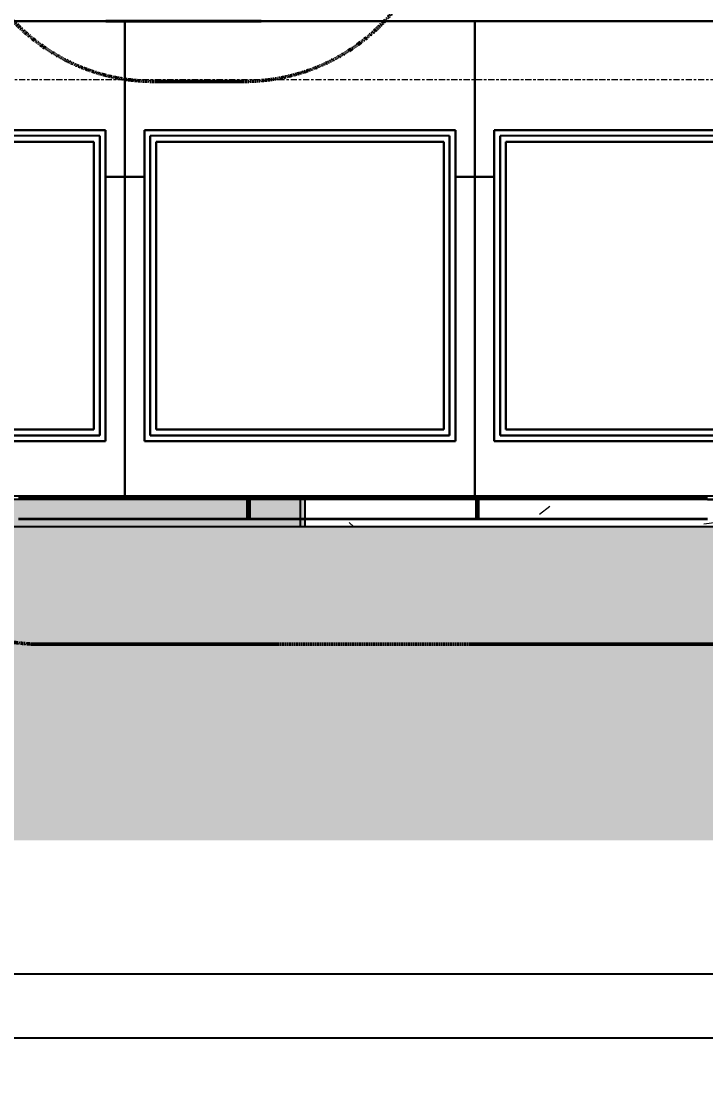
# Model space of a CAD drawing. Header units: millimetres. Extents: x 652554 to 1678317, y -308114 to 170803.
# Drawn here: x 676856 to 678618, y 99736 to 102450 of the extents above; entities that cross this region are included whole.
import ezdxf

# ---------------------------------------------------------------- set-up
doc = ezdxf.new("R2010")
doc.units = ezdxf.units.MM
doc.linetypes.add('Centre', pattern=[31.75, 6.35, -4.7625, 15.875, -4.7625])
doc.linetypes.add('DPA_Hidden 50', pattern=[3, 2, -1])
doc.layers.get('Defpoints').update_dxf_attribs({"color": 250})
doc.layers.add('000 - 0_HIDE_OBJ_FRAMING_DEF_SUB_1', color=251, linetype='Continuous')
doc.layers.add('DIM', color=1, linetype='Continuous')
for name, color, linetype, lineweight in [('A-ANNO-DIMS', 1, 'Continuous', 9), ('A-ANNO-SYMB', 3, 'Continuous', 9), ('A-COLS-E', 1, 'Continuous', 35), ('A-DETL-GENF', 2, 'Continuous', 35), ('A-DETL-THIN', 1, 'Continuous', 25), ('A-FLOR-FNSH', 2, 'Continuous', 70), ('A-FLOR-LEVL', 3, 'Continuous', 9), ('A-FLOR-PATT', 1, 'Continuous', 70), ('A-GENM', 1, 'Continuous', 9), ('A-GLAZ-CURT', 2, 'Continuous', 9)]:
    doc.layers.add(name, color=color, linetype=linetype, lineweight=lineweight)
doc.styles.add('Arial_2', font='arial.ttf', dxfattribs={"height": 3})
doc.dimstyles.new('DPA-DIM-3_0_T-T_1', dxfattribs={"dimscale": 304.8, "dimtxt": 153.03891, "dimasz": 0.328084, "dimexe": 0.328084, "dimexo": 0.0625, "dimgap": 0.082021, "dimtad": 1, "dimdec": 0, "dimzin": 0, "dimdsep": 46, "dimtxsty": 'Arial_2', "dimblk1": 'OBLIQUE', "dimblk2": 'OBLIQUE', "dimsah": 1, "dimcen": 0.09, "dimdle": 0.328084, "dimadec": 8, "dimazin": 0, "dimtfac": 1, "dimtdec": 4, "dimtix": 1, "dimtmove": 1, "dimatfit": 3, "dimfxl": 0.656168, "dimfxlon": 1, "dimtvp": 1, "dimtolj": 1, "dimtzin": 0, "dimarcsym": 2})

# ---------------------------------------------------------------- blocks, each defined once
blk = doc.blocks.new('DPA_Rectangular - 250 x 400 mm-11952625-2250-01 ENTRANCE 2 ELEVATION 3')
at = {"layer": 'A-COLS-E'}
for p, q in [((631017.4, 102450), (631417.4, 102450)), ((631417.4, 102450), (631017.4, 102450))]:
    blk.add_line(p, q, dxfattribs=at)
blk = doc.blocks.new('DPA_Rectangular - 250 x 400 mm-V47-2250-01 ENTRANCE 2 ELEVATION 3')
at = {"layer": 'A-COLS-E'}
for p, q in [((631017.4, 102450), (631417.4, 102450)), ((631417.4, 102450), (631017.4, 102450))]:
    blk.add_line(p, q, dxfattribs=at)
blk = doc.blocks.new('DPA_Rectangular - 100 x 100 mm-11970025-2250-01 ENTRANCE 2 ELEVATION 3')
at = {"layer": 'A-COLS-E'}
for p, q in [((631017.4, 102450), (631078.9, 102450)), ((631104.8, 102450), (631017.4, 102450)), ((631078.9, 102450), (631104.8, 102450))]:
    blk.add_line(p, q, dxfattribs=at)
blk = doc.blocks.new('DPA_Rectangular - 250 x 400 mm-11978455-2250-01 ENTRANCE 2 ELEVATION 3')
at = {"layer": 'A-COLS-E'}
for p, q in [((631017.4, 102450), (631417.4, 102450)), ((631417.4, 102450), (631017.4, 102450))]:
    blk.add_line(p, q, dxfattribs=at)
blk = doc.blocks.new('DPA_CP_Entrance Facade Base Panel - Facade Base Panel-12124037-2250-01 ENTRANCE 2 ELEVATION 3')
at = {"layer": '000 - 0_HIDE_OBJ_FRAMING_DEF_SUB_1'}
for p, q in [((631017.4, 102450), (631097.4, 102450)), ((631114.7, 102450), (631017.4, 102450)), ((631097.4, 102450), (631114.7, 102450))]:
    blk.add_line(p, q, dxfattribs=at)
blk = doc.blocks.new('DPA_CP_Entrance Facade Base Panel - Facade Base Panel-V81-2250-01 ENTRANCE 2 ELEVATION 3')
at = {"layer": '000 - 0_HIDE_OBJ_FRAMING_DEF_SUB_1'}
for p, q in [((631114.7, 102450), (631097.4, 102450)), ((631097.4, 102450), (631547.4, 102450)), ((631564.7, 102450), (631114.7, 102450)), ((631547.4, 102450), (631564.7, 102450))]:
    blk.add_line(p, q, dxfattribs=at)
blk = doc.blocks.new('DPA_CP_Entrance Facade Base Panel - Facade Base Panel-12124368-2250-01 ENTRANCE 2 ELEVATION 3')
at = {"layer": '000 - 0_HIDE_OBJ_FRAMING_DEF_SUB_1'}
for p, q in [((631567.37149, 102450), (631547.37149, 102450)), ((631547.37149, 102450), (631567.37149, 102450))]:
    blk.add_line(p, q, dxfattribs=at)
blk = doc.blocks.new('DPA_CP_Entrance Facade Base Panel - Facade Base Panel-12124526-2250-01 ENTRANCE 2 ELEVATION 3')
at = {"layer": 'A-GLAZ-CURT'}
for p, q in [((631567.37149, 102450), (631547.37149, 102450)), ((631547.37149, 102450), (631567.37149, 102450))]:
    blk.add_line(p, q, dxfattribs=at)
blk = doc.blocks.new('DPA_CP_Entrance Facade Base Panel - Facade Base Panel-V83-2250-01 ENTRANCE 2 ELEVATION 3')
at = {"layer": '000 - 0_HIDE_OBJ_FRAMING_DEF_SUB_1'}
for p, q in [((629266.9, 102450), (630166.9, 102450)), ((630166.9, 102450), (629266.9, 102450)), ((629266.9, 101225), (629266.9, 102450)), ((629266.9, 102450), (629266.9, 101225)), ((630166.9, 102450), (630166.9, 101225)), ((630166.9, 102450), (630166.9, 101225)), ((629316.9, 101370), (629316.9, 102170)), ((629316.9, 102170), (629316.9, 101370)), ((629316.9, 102170), (630116.9, 102170)), ((630116.9, 102170), (629316.9, 102170)), ((629331.9, 101385), (629331.9, 102155)), ((630101.9, 102155), (629331.9, 102155)), ((629331.9, 102155), (629331.9, 101385)), ((630101.9, 102155), (629331.9, 102155)), ((630101.9, 102155), (630101.9, 101385)), ((630101.9, 101385), (630101.9, 102155)), ((630116.9, 102170), (630116.9, 101370)), ((630116.9, 101370), (630116.9, 102170)), ((629346.9, 101400), (629346.9, 102140)), ((630086.9, 102140), (629346.9, 102140)), ((629346.9, 102140), (629346.9, 101400)), ((630086.9, 102140), (629346.9, 102140)), ((629346.9, 102140), (629346.9, 101400)), ((630086.9, 102140), (629346.9, 102140)), ((629346.9, 102140), (630086.9, 102140)), ((629346.9, 101400), (629346.9, 102140)), ((630086.9, 102140), (630086.9, 101400)), ((630086.9, 101400), (630086.9, 102140)), ((630086.9, 101400), (630086.9, 102140)), ((630086.9, 102140), (630086.9, 101400)), ((629266.9, 102050), (629316.9, 102050)), ((629316.9, 102050), (629266.9, 102050)), ((629266.9, 101225), (629266.9, 102050)), ((629266.9, 102050), (629266.9, 101225)), ((630116.9, 102050), (630166.9, 102050)), ((630166.9, 102050), (630116.9, 102050)), ((630166.9, 102050), (630166.9, 101225)), ((630166.9, 102050), (630166.9, 101225)), ((630101.9, 101385), (629331.9, 101385)), ((629331.9, 101385), (630101.9, 101385)), ((630086.9, 101400), (629346.9, 101400)), ((629346.9, 101400), (630086.9, 101400)), ((629346.9, 101400), (630086.9, 101400)), ((630086.9, 101400), (629346.9, 101400)), ((630116.9, 101370), (629316.9, 101370)), ((629316.9, 101370), (630116.9, 101370))]:
    blk.add_line(p, q, dxfattribs=at)
blk = doc.blocks.new('DPA_CP_Entrance Facade Base Panel - Facade Base Panel-V84-2250-01 ENTRANCE 2 ELEVATION 3')
at = {"layer": '000 - 0_HIDE_OBJ_FRAMING_DEF_SUB_1'}
for p, q in [((631966.9, 102450), (632866.9, 102450)), ((632866.9, 102450), (631966.9, 102450)), ((631966.9, 101225), (631966.9, 102450)), ((631966.9, 102450), (631966.9, 101225)), ((632866.9, 102450), (632866.9, 101222)), ((632866.9, 102450), (632866.9, 101222)), ((632016.9, 101370), (632016.9, 102170)), ((632016.9, 102170), (632016.9, 101370)), ((632016.9, 102170), (632816.9, 102170)), ((632816.9, 102170), (632016.9, 102170)), ((632031.9, 101385), (632031.9, 102155)), ((632801.9, 102155), (632031.9, 102155)), ((632031.9, 102155), (632031.9, 101385)), ((632801.9, 102155), (632031.9, 102155)), ((632801.9, 102155), (632801.9, 101385)), ((632801.9, 101385), (632801.9, 102155)), ((632816.9, 102170), (632816.9, 101370)), ((632816.9, 101370), (632816.9, 102170)), ((632046.9, 101400), (632046.9, 102140)), ((632786.9, 102140), (632046.9, 102140)), ((632046.9, 102140), (632046.9, 101400)), ((632786.9, 102140), (632046.9, 102140)), ((632046.9, 102140), (632046.9, 101400)), ((632786.9, 102140), (632046.9, 102140)), ((632046.9, 102140), (632786.9, 102140)), ((632046.9, 101400), (632046.9, 102140)), ((632786.9, 102140), (632786.9, 101400)), ((632786.9, 101400), (632786.9, 102140)), ((632786.9, 101400), (632786.9, 102140)), ((632786.9, 102140), (632786.9, 101400)), ((631966.9, 102050), (632016.9, 102050)), ((632016.9, 102050), (631966.9, 102050)), ((631966.9, 101225), (631966.9, 102050)), ((631966.9, 102050), (631966.9, 101225)), ((632816.9, 102050), (632866.9, 102050)), ((632866.9, 102050), (632816.9, 102050)), ((632866.9, 102050), (632866.9, 101222)), ((632866.9, 102050), (632866.9, 101222)), ((632801.9, 101385), (632031.9, 101385)), ((632031.9, 101385), (632801.9, 101385)), ((632786.9, 101400), (632046.9, 101400)), ((632046.9, 101400), (632786.9, 101400)), ((632046.9, 101400), (632786.9, 101400)), ((632786.9, 101400), (632046.9, 101400)), ((632816.9, 101370), (632016.9, 101370)), ((632016.9, 101370), (632816.9, 101370)), ((632564.9, 101220), (632866.9, 101220)), ((632866.9, 101220), (632564.9, 101220)), ((632564.9, 101220), (632866.9, 101220)), ((632866.9, 101220), (632564.9, 101220))]:
    blk.add_line(p, q, dxfattribs=at)
blk = doc.blocks.new('DPA_CP_Entrance Facade Base Panel - Facade Base Panel-V86-2250-01 ENTRANCE 2 ELEVATION 3')
at = {"layer": 'A-GLAZ-CURT'}
for p, q in [((632412.4, 102450), (632379.4, 102450)), ((632379.4, 102450), (632412.4, 102450)), ((633279.4, 102450), (632502.4, 102450)), ((632502.4, 102450), (633279.4, 102450)), ((633279.4, 101220), (632564.9, 101220)), ((632564.9, 101220), (633279.4, 101220)), ((633279.4, 101220), (632564.9, 101220)), ((632564.9, 101220), (633279.4, 101220))]:
    blk.add_line(p, q, dxfattribs=at)
blk = doc.blocks.new('DPA_CP_Entrance Facade Base Panel - Facade Base Panel-12124498-2250-01 ENTRANCE 2 ELEVATION 3')
at = {"layer": '000 - 0_HIDE_OBJ_FRAMING_DEF_SUB_1'}
for p, q in [((631932.1, 102450), (631547.4, 102450)), ((631547.4, 102450), (631932.1, 102450)), ((632379.4, 102450), (631967.3, 102450)), ((631967.3, 102450), (632379.4, 102450))]:
    blk.add_line(p, q, dxfattribs=at)
blk = doc.blocks.new('DPA_Drainage Gutter_Landscape_Type A - DPA_Drainage Gutter_Landscape_Type A-17956717-2250-01 ENTRANCE 2 ELEVATION 3')
at = {"layer": 'A-GENM'}
for p, q in [((631717.4, 101225), (632112.4, 101225)), ((631717.4, 101225), (632112.4, 101225)), ((631717.4, 101225), (632112.4, 101225)), ((631729.4, 101225), (631828.7, 101225)), ((631729.4, 101225), (631828.7, 101225)), ((631836.4, 101225), (631913.9, 101225)), ((631836.4, 101225), (631913.9, 101225)), ((631836.4, 101225), (631913.9, 101225)), ((631836.4, 101225), (631913.9, 101225)), ((631836.4, 101225), (631913.9, 101225)), ((631836.4, 101225), (631913.9, 101225)), ((631836.4, 101225), (631913.9, 101225)), ((631836.4, 101225), (631913.9, 101225)), ((631836.4, 101225), (631913.9, 101225)), ((631836.4, 101225), (631913.9, 101225)), ((631836.4, 101225), (631913.9, 101225)), ((631836.4, 101225), (631913.9, 101225)), ((631836.4, 101225), (631913.9, 101225)), ((631836.4, 101225), (631913.9, 101225)), ((631836.4, 101225), (631913.9, 101225)), ((631836.4, 101225), (631913.9, 101225)), ((631836.4, 101225), (631913.9, 101225)), ((631836.4, 101225), (631913.9, 101225)), ((631836.4, 101225), (631913.9, 101225)), ((631836.4, 101225), (631913.9, 101225)), ((631836.4, 101225), (631913.9, 101225)), ((631836.4, 101225), (631913.9, 101225)), ((631836.4, 101225), (631913.9, 101225)), ((631836.4, 101225), (631913.9, 101225)), ((631836.4, 101225), (631913.9, 101225)), ((631836.4, 101225), (631913.9, 101225)), ((631836.4, 101225), (631913.9, 101225)), ((631836.4, 101225), (631913.9, 101225)), ((631836.4, 101225), (631913.9, 101225)), ((631836.4, 101225), (631913.9, 101225)), ((631836.4, 101225), (631913.9, 101225)), ((631836.4, 101225), (631913.9, 101225)), ((631836.4, 101225), (631913.9, 101225)), ((631836.4, 101225), (631913.9, 101225)), ((631836.4, 101225), (631913.9, 101225)), ((631836.4, 101225), (631913.9, 101225)), ((631836.4, 101225), (631913.9, 101225)), ((631836.4, 101225), (631913.9, 101225)), ((631836.4, 101225), (631913.9, 101225)), ((631836.4, 101225), (631913.9, 101225)), ((631836.4, 101225), (631913.9, 101225)), ((631836.4, 101225), (631913.9, 101225)), ((631836.4, 101225), (631913.9, 101225)), ((631836.4, 101225), (631913.9, 101225)), ((631836.4, 101225), (631913.9, 101225)), ((631836.4, 101225), (631913.9, 101225)), ((631836.4, 101225), (631913.9, 101225)), ((631836.4, 101225), (631913.9, 101225)), ((631836.4, 101225), (631913.9, 101225)), ((631836.4, 101225), (631913.9, 101225)), ((631836.4, 101225), (631913.9, 101225)), ((631836.4, 101225), (631913.9, 101225)), ((631836.4, 101225), (631913.9, 101225)), ((631836.4, 101225), (631913.9, 101225)), ((631836.4, 101225), (631913.9, 101225)), ((631836.4, 101225), (631913.9, 101225)), ((631836.4, 101225), (631913.9, 101225)), ((631836.4, 101225), (631913.9, 101225)), ((631836.4, 101225), (631913.9, 101225)), ((631836.4, 101225), (631913.9, 101225)), ((631836.4, 101225), (631913.9, 101225)), ((631920.9, 101225), (631998.4, 101225)), ((631920.9, 101225), (631998.4, 101225)), ((631920.9, 101225), (631998.4, 101225)), ((631920.9, 101225), (631998.4, 101225)), ((631920.9, 101225), (631998.4, 101225)), ((631920.9, 101225), (631998.4, 101225)), ((631920.9, 101225), (631998.4, 101225)), ((631920.9, 101225), (631998.4, 101225)), ((631920.9, 101225), (631998.4, 101225)), ((631920.9, 101225), (631998.4, 101225)), ((631920.9, 101225), (631998.4, 101225)), ((631920.9, 101225), (631998.4, 101225)), ((631920.9, 101225), (631998.4, 101225)), ((631920.9, 101225), (631998.4, 101225)), ((631920.9, 101225), (631998.4, 101225)), ((631920.9, 101225), (631998.4, 101225)), ((631920.9, 101225), (631998.4, 101225)), ((631920.9, 101225), (631998.4, 101225)), ((631920.9, 101225), (631998.4, 101225)), ((631920.9, 101225), (631998.4, 101225)), ((631920.9, 101225), (631998.4, 101225)), ((631920.9, 101225), (631998.4, 101225)), ((631920.9, 101225), (631998.4, 101225)), ((631920.9, 101225), (631998.4, 101225)), ((631920.9, 101225), (631998.4, 101225)), ((631920.9, 101225), (631998.4, 101225)), ((631920.9, 101225), (631998.4, 101225)), ((631920.9, 101225), (631998.4, 101225)), ((631920.9, 101225), (631998.4, 101225)), ((631920.9, 101225), (631998.4, 101225)), ((631920.9, 101225), (631998.4, 101225)), ((631920.9, 101225), (631998.4, 101225)), ((631920.9, 101225), (631998.4, 101225)), ((631920.9, 101225), (631998.4, 101225)), ((631920.9, 101225), (631998.4, 101225)), ((631920.9, 101225), (631998.4, 101225)), ((631920.9, 101225), (631998.4, 101225)), ((631920.9, 101225), (631998.4, 101225)), ((631920.9, 101225), (631998.4, 101225)), ((631920.9, 101225), (631998.4, 101225)), ((631920.9, 101225), (631998.4, 101225)), ((631920.9, 101225), (631998.4, 101225)), ((631920.9, 101225), (631998.4, 101225)), ((631920.9, 101225), (631998.4, 101225)), ((631920.9, 101225), (631998.4, 101225)), ((631920.9, 101225), (631998.4, 101225)), ((631920.9, 101225), (631998.4, 101225)), ((631920.9, 101225), (631998.4, 101225)), ((631920.9, 101225), (631998.4, 101225)), ((631920.9, 101225), (631998.4, 101225)), ((631920.9, 101225), (631998.4, 101225)), ((631920.9, 101225), (631998.4, 101225)), ((631920.9, 101225), (631998.4, 101225)), ((631920.9, 101225), (631998.4, 101225)), ((631920.9, 101225), (631998.4, 101225)), ((631920.9, 101225), (631998.4, 101225)), ((631920.9, 101225), (631998.4, 101225)), ((631920.9, 101225), (631998.4, 101225)), ((631920.9, 101225), (631998.4, 101225)), ((631920.9, 101225), (631998.4, 101225)), ((631920.9, 101225), (631998.4, 101225)), ((632005.4, 101225), (632105.4, 101225)), ((632005.4, 101225), (632105.4, 101225))]:
    blk.add_line(p, q, dxfattribs=at)
blk = doc.blocks.new('DPA_Drainage Gutter_Landscape_Type A - DPA_Drainage Gutter_Landscape_Type A-17285389-2250-01 ENTRANCE 2 ELEVATION 3')
at = {"layer": 'A-GENM', "lineweight": 35}
for p, q in [((631387.9, 101225), (630792.9, 101225)), ((631976.4, 101225), (631381.4, 101225)), ((631381.4, 101225), (631381.4, 101170)), ((631387.9, 101170), (631387.9, 101225)), ((632564.9, 101225), (631969.9, 101225)), ((631969.9, 101225), (631969.9, 101170)), ((631976.4, 101170), (631976.4, 101225)), ((630792.9, 101170), (631387.9, 101170)), ((631381.4, 101170), (631976.4, 101170)), ((631969.9, 101170), (632564.9, 101170))]:
    blk.add_line(p, q, dxfattribs=at)
at = {"layer": 'A-GENM'}
for p, q in [((630799.9, 101225), (631380.1, 101225)), ((631388.4, 101225), (631969.4, 101225)), ((631976.9, 101225), (632557.9, 101225))]:
    blk.add_line(p, q, dxfattribs=at)
blk = doc.blocks.new('DPA_AN_Callout - DPA_AN_Callout-15552211-2250-01 ENTRANCE 2 ELEVATION 3')
at = {"layer": 'A-DETL-GENF', "linetype": 'DPA_Hidden 50', "lineweight": 50}
blk.add_line((631372.7, 102295), (631142, 102295), dxfattribs=at)
for centre, start, end in [((631142, 102795), 180, 270), ((631372.7, 102795), 270, 0)]:
    blk.add_arc(centre, 500, start, end, dxfattribs=at)
blk = doc.blocks.new('_Oblique')
at = {"color": 0, "linetype": 'ByBlock', "lineweight": -2}
blk.add_line((-0.5, -0.5), (0.5, 0.5), dxfattribs=at)
blk = doc.blocks.new('*D5427')
at = {"layer": 'A-ANNO-DIMS', "color": 0, "lineweight": -2, "transparency": 16777216}
for p, q in [((671353.8, 100216.5), (671353.8, 99735.6)), ((679355.8, 100216.5), (679355.8, 99735.6)), ((671253.8, 99835.6), (679455.8, 99835.6))]:
    blk.add_line(p, q, dxfattribs=at)
at = {"layer": 'Defpoints', "color": 0, "transparency": 16777216}
for p in [(671353.8, 100235.6), (679355.8, 100235.6), (679355.8, 99835.6)]:
    blk.add_point(p, dxfattribs=at)
at = {"layer": 'A-ANNO-DIMS', "color": 0, "lineweight": -2, "transparency": 16777216, "xscale": 100, "yscale": 100, "zscale": 100, "rotation": 180}
blk.add_blockref('_Oblique', (671353.8, 99835.6), dxfattribs=at)
at = {"layer": 'A-ANNO-DIMS', "color": 0, "lineweight": -2, "transparency": 16777216, "xscale": 100, "yscale": 100, "zscale": 100}
blk.add_blockref('_Oblique', (679355.8, 99835.6), dxfattribs=at)
at = {"layer": 'A-ANNO-DIMS', "color": 0, "transparency": 16777216, "insert": (675354.8, 99937.1), "char_height": 150, "width": 1107.531, "attachment_point": 5, "style": 'Arial_2'}
blk.add_mtext('\\A1;8002', dxfattribs=at)

msp = doc.modelspace()

# ---------------------------------------------------------------- hatches: boundary and pattern name
at = {"layer": 'A-DETL-GENF', "lineweight": 9}
h = msp.add_hatch(dxfattribs=at)
h.set_pattern_fill('FP_7', color=9, style=0, pattern_type=2)
h.set_pattern_definition([(45, (676567.2, 5e-05), (0, 449.0128), [317.5, -317.5]), (45, (676483, 84.2), (0, 449.0128), [317.5, -317.5]), (45, (676398.82, 168.38), (0, 449.0128), [317.5, -317.5]), (135, (676398.82, 224.5), (-449.0128, 3e-14), [317.5, -317.5]), (135, (676483, 308.7), (-449.0128, 3e-14), [317.5, -317.5]), (135, (676567.2, 392.9), (-449.0128, 3e-14), [317.5, -317.5])])
h.paths.add_polyline_path([(686298.9314, 100343.9086), (695674.0481, 100343.9086), (695674.0481, 101150), (658173.5814, 101150), (658173.5814, 100343.9086), (685127.0418, 100343.9086)])
at = {"layer": 'A-FLOR-PATT', "lineweight": 9}
h = msp.add_hatch(dxfattribs=at)
h.set_pattern_fill('FP_2', color=256, angle=-40, style=0, pattern_type=2)
h.set_pattern_definition([(230, (826503.44, 101220), (-728.7365, 63.7558), [76.2, -838.2]), (175, (826503.44, 101220), (140.9716, -764.2276), [60.96, -670.56]), (280.451, (826442.7, 101225.3), (-587.77, -700.4668), [64.76, -712.36]), (226.184, (826503.4, 101016.8), (-1084.316, 168.171), [114.3, -1257.3]), (276.636, (826413.1, 101030.8), (-949.61, -989.71), [97.14, -1068.54]), (171.184, (826503.4, 101016.8), (-949.6206, -989.701), [91.44, -1005.84]), (201, (826401.84, 101067.6), (-606.4579, 409.0606), [76.2, -838.2]), (146, (826401.84, 101067.6), (-247.2083, -736.753), [60.96, -670.56]), (251.451, (826351.3, 101101.7), (-853.6683, -327.6855), [64.76, -712.36]), (217.5, (826503.44, 101220), (-12.3547, -338.2201), [33.528, -628.904, 33.528, -1320.292]), (217.5, (826503.44, 101220), (-12.3547, -338.2201), [-695.96, -647.192, 33.528, -639.572]), (187.5, (826503.44, 101220), (-267.2789, -400.7221), [33.528, -354.584, 33.528, -870.204]), (187.5, (826503.44, 101220), (-267.2789, -400.7221), [-421.64, -613.664, 33.528, -223.012]), (147.5, (826730, 101220), (-542.36333, 22.91534), [33.528, -220.472, 33.528, -1810.512]), (147.5, (826730, 101220), (-542.36333, 22.91534), [-287.528, -758.952, 33.528, -1018.032]), (137.5, (826831.6, 101220), (-592.517, -101.7071), [33.528, -296.672, 33.528, -1239.52]), (137.5, (826831.6, 101220), (-592.517, -101.7071), [-363.728, -492.76, 33.528, -713.232])])
h.paths.add_polyline_path([(672602.4719, 101150), (677587.1749, 101150), (677587.1749, 101220), (658173.5814, 101220), (658173.5814, 101150), (672529.2288, 101150)])
h = msp.add_hatch(dxfattribs=at)
h.set_pattern_fill('FP_1', color=256, style=0, pattern_type=2)
h.set_pattern_definition([(50, (676567.2, 5e-05), (728.7365, -63.7558), [76.2, -838.2]), (355, (676567.2, 5e-05), (-140.9716, 764.2276), [60.96, -670.56]), (100.451, (676627.9, -5.3), (587.77, 700.4668), [64.76, -712.36]), (46.184, (676567.2, 203.2), (1084.316, -168.171), [114.3, -1257.3]), (96.636, (676657.6, 189.2), (949.61, 989.71), [97.14, -1068.54]), (351.184, (676567.2, 203.2), (949.62, 989.701), [91.44, -1005.84]), (21, (676668.8, 152.4), (606.458, -409.0606), [76.2, -838.2]), (326, (676668.8, 152.4), (247.2083, 736.753), [60.96, -670.56]), (71.451, (676719.3, 118.3), (853.6683, 327.6855), [64.76, -712.36]), (37.5, (676567.2, 5e-05), (12.3547, 338.2201), [33.528, -628.904, 33.528, -647.192, -673.1]), (37.5, (676567.2, 5e-05), (12.3547, 338.2201), [-1343.152, 33.528, -639.572]), (7.5, (676567.2, 5e-05), (267.2789, 400.7221), [33.528, -354.584, 33.528, -613.664, -256.54]), (7.5, (676567.2, 5e-05), (267.2789, 400.7221), [-1035.304, 33.528, -223.012]), (327.5, (676340.62, 5e-05), (542.3633, -22.91534), [33.528, -220.472, 33.528, -758.952, -1051.56]), (327.5, (676340.62, 5e-05), (542.3633, -22.91534), [-1046.48, 33.528, -1018.032]), (317.5, (676239.02, 5e-05), (592.517, 101.707), [33.528, -296.672, 33.528, -492.76, -746.76]), (317.5, (676239.02, 5e-05), (592.517, 101.707), [-856.488, 33.528, -713.232])])
h.paths.add_polyline_path([(685049.5275, 101150), (685049.5275, 101220), (677573.7775, 101220), (677573.7775, 101150), (684980.5556, 101150)])

# ---------------------------------------------------------------- linework, layer by layer
at = {"layer": 'A-ANNO-SYMB', "linetype": 'DPA_Hidden 50', "lineweight": 50}
msp.add_line((676909.3272, 100847.6913), (681097.0862, 100847.6913), dxfattribs=at)
msp.add_arc((676909.3272, 101347.6913), 500, 180, 270, dxfattribs=at)
at = {"layer": 'A-DETL-THIN'}
msp.add_line((695674.0481, 101150), (658173.5814, 101150), dxfattribs=at)
at = {"layer": 'A-FLOR-FNSH', "color": 7, "lineweight": 25}
for p, q in [((677587.1749, 101220), (658173.5814, 101220)), ((685049.5275, 101220), (677573.7775, 101220)), ((677573.7775, 101220), (677573.7775, 101150)), ((677587.1749, 101150), (677587.1749, 101220))]:
    msp.add_line(p, q, dxfattribs=at)
at = {"layer": 'A-FLOR-LEVL', "linetype": 'Centre'}
for p, q in [((658171, 102300), (698400.5346, 102300)), ((658171, 101220), (699473.7038, 101220)), ((658171, 101150), (698203.7038, 101150))]:
    msp.add_line(p, q, dxfattribs=at)
at = {"layer": 'DIM', "color": 6}
msp.add_line((697768, 100000), (652554, 100000), dxfattribs=at)
msp.add_lwpolyline([(679355.7774, 102550), (669895, 102550), (669895, 101229.8585), (679355.7774, 101229.8585)], close=True, dxfattribs=at)

# ---------------------------------------------------------------- block references
at = {"layer": 'A-COLS-E'}
for name in ['DPA_Rectangular - 250 x 400 mm-11952625-2250-01 ENTRANCE 2 ELEVATION 3', 'DPA_Rectangular - 250 x 400 mm-V47-2250-01 ENTRANCE 2 ELEVATION 3', 'DPA_Rectangular - 250 x 400 mm-V47-2250-01 ENTRANCE 2 ELEVATION 3', 'DPA_Rectangular - 250 x 400 mm-V47-2250-01 ENTRANCE 2 ELEVATION 3', 'DPA_Rectangular - 250 x 400 mm-V47-2250-01 ENTRANCE 2 ELEVATION 3', 'DPA_Rectangular - 250 x 400 mm-11978455-2250-01 ENTRANCE 2 ELEVATION 3', 'DPA_Rectangular - 100 x 100 mm-11970025-2250-01 ENTRANCE 2 ELEVATION 3']:
    msp.add_blockref(name, (46056.406, 0), dxfattribs=at)
at = {"layer": 'A-DETL-GENF'}
msp.add_blockref('DPA_AN_Callout - DPA_AN_Callout-15552211-2250-01 ENTRANCE 2 ELEVATION 3', (46056.406, 0), dxfattribs=at)
at = {"layer": 'A-GENM'}
for name in ['DPA_Drainage Gutter_Landscape_Type A - DPA_Drainage Gutter_Landscape_Type A-17285389-2250-01 ENTRANCE 2 ELEVATION 3', 'DPA_Drainage Gutter_Landscape_Type A - DPA_Drainage Gutter_Landscape_Type A-17956717-2250-01 ENTRANCE 2 ELEVATION 3']:
    msp.add_blockref(name, (46056.406, 0), dxfattribs=at)
at = {"layer": 'A-GLAZ-CURT'}
for name, p in [('DPA_CP_Entrance Facade Base Panel - Facade Base Panel-V83-2250-01 ENTRANCE 2 ELEVATION 3', (46956.406, 0)), ('DPA_CP_Entrance Facade Base Panel - Facade Base Panel-12124037-2250-01 ENTRANCE 2 ELEVATION 3', (46056.406, 0)), ('DPA_CP_Entrance Facade Base Panel - Facade Base Panel-V83-2250-01 ENTRANCE 2 ELEVATION 3', (47856.406, 0)), ('DPA_CP_Entrance Facade Base Panel - Facade Base Panel-V81-2250-01 ENTRANCE 2 ELEVATION 3', (46056.406, 0)), ('DPA_CP_Entrance Facade Base Panel - Facade Base Panel-12124368-2250-01 ENTRANCE 2 ELEVATION 3', (46056.406, 0)), ('DPA_CP_Entrance Facade Base Panel - Facade Base Panel-12124368-2250-01 ENTRANCE 2 ELEVATION 3', (46056.406, 0)), ('DPA_CP_Entrance Facade Base Panel - Facade Base Panel-12124368-2250-01 ENTRANCE 2 ELEVATION 3', (46056.406, 0)), ('DPA_CP_Entrance Facade Base Panel - Facade Base Panel-12124368-2250-01 ENTRANCE 2 ELEVATION 3', (46056.406, 0)), ('DPA_CP_Entrance Facade Base Panel - Facade Base Panel-12124368-2250-01 ENTRANCE 2 ELEVATION 3', (46056.406, 0)), ('DPA_CP_Entrance Facade Base Panel - Facade Base Panel-12124368-2250-01 ENTRANCE 2 ELEVATION 3', (46056.406, 0)), ('DPA_CP_Entrance Facade Base Panel - Facade Base Panel-12124368-2250-01 ENTRANCE 2 ELEVATION 3', (46056.406, 0)), ('DPA_CP_Entrance Facade Base Panel - Facade Base Panel-12124368-2250-01 ENTRANCE 2 ELEVATION 3', (46056.406, 0)), ('DPA_CP_Entrance Facade Base Panel - Facade Base Panel-12124368-2250-01 ENTRANCE 2 ELEVATION 3', (46056.406, 0)), ('DPA_CP_Entrance Facade Base Panel - Facade Base Panel-12124368-2250-01 ENTRANCE 2 ELEVATION 3', (46056.406, 0)), ('DPA_CP_Entrance Facade Base Panel - Facade Base Panel-12124368-2250-01 ENTRANCE 2 ELEVATION 3', (46056.406, 0)), ('DPA_CP_Entrance Facade Base Panel - Facade Base Panel-12124368-2250-01 ENTRANCE 2 ELEVATION 3', (46056.406, 0)), ('DPA_CP_Entrance Facade Base Panel - Facade Base Panel-12124368-2250-01 ENTRANCE 2 ELEVATION 3', (46056.406, 0)), ('DPA_CP_Entrance Facade Base Panel - Facade Base Panel-12124368-2250-01 ENTRANCE 2 ELEVATION 3', (46056.406, 0)), ('DPA_CP_Entrance Facade Base Panel - Facade Base Panel-12124526-2250-01 ENTRANCE 2 ELEVATION 3', (46056.406, 0)), ('DPA_CP_Entrance Facade Base Panel - Facade Base Panel-12124498-2250-01 ENTRANCE 2 ELEVATION 3', (46056.406, 0)), ('DPA_CP_Entrance Facade Base Panel - Facade Base Panel-V84-2250-01 ENTRANCE 2 ELEVATION 3', (46056.406, 0)), ('DPA_CP_Entrance Facade Base Panel - Facade Base Panel-V86-2250-01 ENTRANCE 2 ELEVATION 3', (46056.406, 0))]:
    msp.add_blockref(name, p, dxfattribs=at)

# ---------------------------------------------------------------- dimensions: what is measured, and where the dimension line sits
at = {"layer": 'A-ANNO-DIMS'}
dim = msp.add_linear_dim(base=(679355.7774, 99835.5519), p1=(671353.7774, 100235.5519), p2=(679355.7774, 100235.5519), dimstyle='DPA-DIM-3_0_T-T_1', override={"dimpost": '<>', "dimfxl": 8002}, dxfattribs=at)
dim.commit()
dim.dimension.update_dxf_attribs({"geometry": '*D5427', "text_midpoint": (675354.7774, 99937.1378)})

doc.saveas('drawing.dxf')
